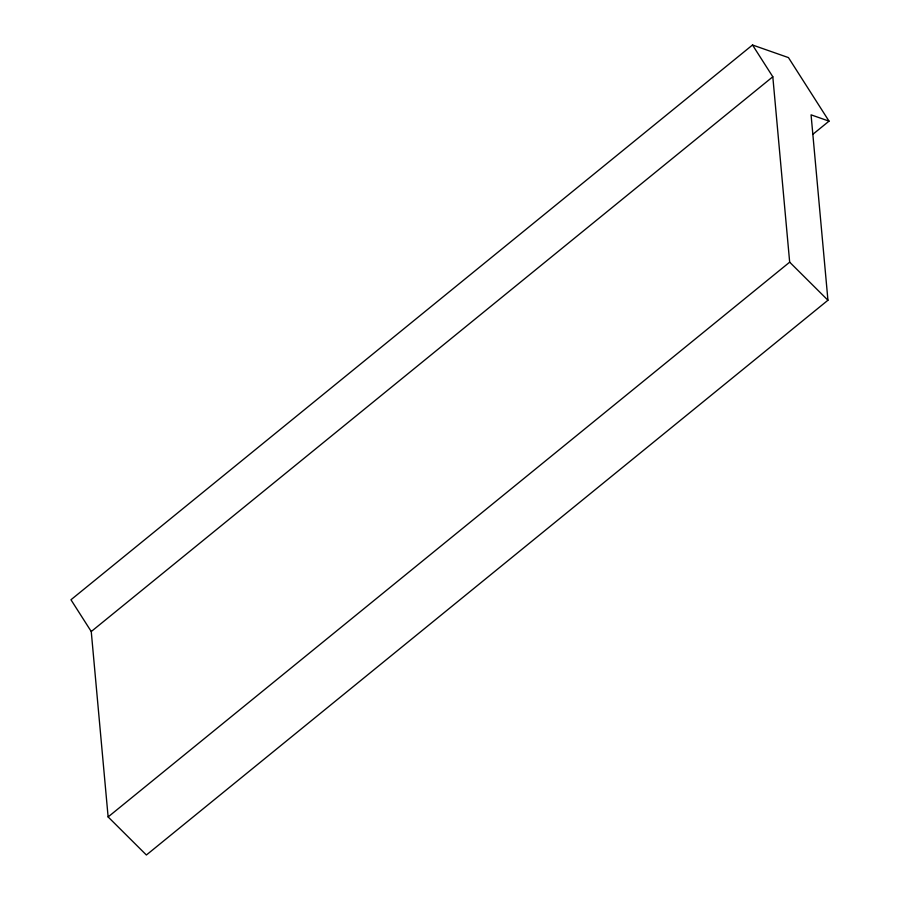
<?xml version="1.0" encoding="UTF-8"?>
<svg xmlns="http://www.w3.org/2000/svg" width="900" height="900" viewBox="0 0 900 900"><rect width="100%" height="100%" fill="white"/><g stroke="black" fill="none" stroke-linecap="round" stroke-linejoin="round"><path stroke-width="1.35" d="M829.035 121.14L788.456 57.6L752.512 45L70.965 599.76L91.249 631.53L108.124 816.93L146.385 855L827.944 300.24L811.069 114.84L829.035 121.14L812.678 134.449M91.249 631.53L772.808 76.77L752.512 45M108.124 816.93L789.671 262.17L772.808 76.77M789.671 262.17L827.944 300.24"/></g></svg>
